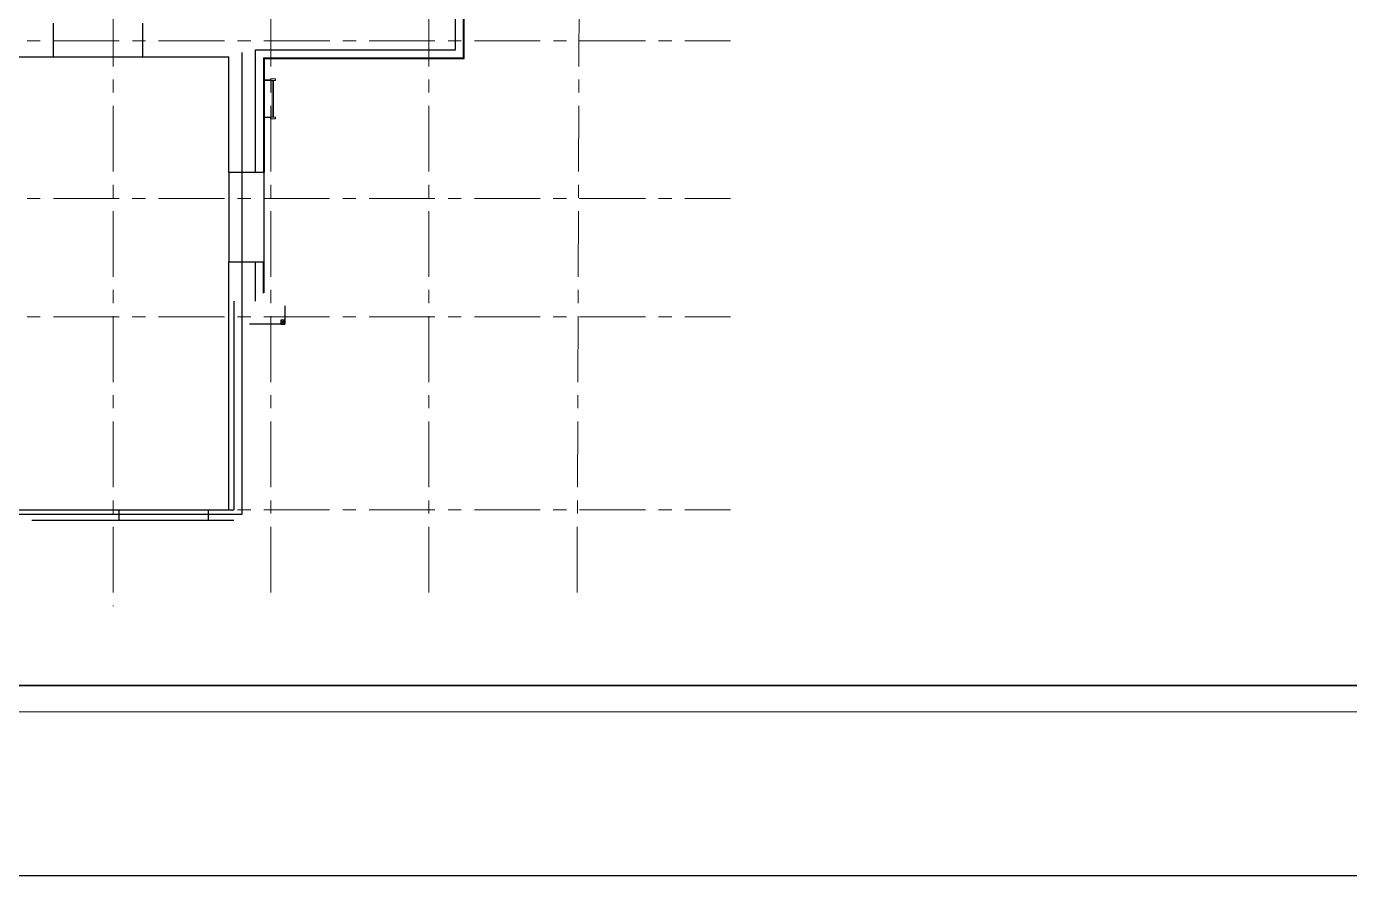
# Model space of a CAD drawing. Header units: millimetres. Extents: x 0 to 8967983, y -224399 to 13801.
# Drawn here: x 66949 to 92090, y -224049 to -207910 of the extents above; entities that cross this region are included whole.
import ezdxf

# ---------------------------------------------------------------- set-up
doc = ezdxf.new("R2010")
doc.units = ezdxf.units.MM
doc.header["$LTSCALE"] = 10
doc.linetypes.add('CENTER', pattern=[2, 1.25, -0.25, 0.25, -0.25])
for name, color, linetype, lineweight in [('013', 7, 'Continuous', 13), ('АР_Оси', 142, 'Continuous', 9), ('Специальное оборудование', 7, 'Continuous', 9)]:
    doc.layers.add(name, color=color, linetype=linetype, lineweight=lineweight)
doc.layers.add('Архитектура', color=251, linetype='Continuous')
doc.layers.get('0').off()
doc.layers.get('0').freeze()
doc.styles.add('GOST', font='isocpeur.TTF')
doc.styles.add('БДА100', font='romand.shx', dxfattribs={"width": 0.7})
doc.dimstyles.new('БДА1', dxfattribs={"dimtxt": 2, "dimasz": 1, "dimexe": 0.7, "dimexo": 0, "dimgap": 0.8, "dimtad": 1, "dimdec": 0, "dimrnd": 1, "dimzin": 0, "dimdsep": 46, "dimtxsty": 'БДА100', "dimblk": 'OBLIQUE', "dimcen": 2, "dimdle": 1, "dimadec": 0, "dimazin": 0, "dimtfac": 1, "dimtdec": 0, "dimtmove": 1, "dimatfit": 3, "dimldrblk": 'NONE', "dimfxl": 0.7, "dimtolj": 1, "dimtzin": 0, "dimlwd": -1, "dimlwe": -1, "dimarcsym": 0})

# ---------------------------------------------------------------- blocks, each defined once
blk = doc.blocks.new('LADDER_12760 - LADDER_12760-5164013-3_1 этаж')
at = {"layer": 'Специальное оборудование'}
for p, q in [((25, 95), (-50, 95)), ((-50, 95), (-50, 88)), ((-50, 88), (18, 88)), ((0, 0), (25, 0)), ((0, -76.2), (0, 0)), ((18, 88), (18, 0)), ((25, 0), (25, 95)), ((25, 0), (25, -76.2)), ((575, 95), (575, 0)), ((650, 95), (575, 95)), ((575, 0), (600, 0)), ((575, -76.2), (575, 0)), ((582, 0), (582, 88)), ((582, 88), (650, 88)), ((600, 0), (600, -76.2)), ((650, 88), (650, 95)), ((25, -76.2), (0, -76.2)), ((25, -25.4), (575, -25.4)), ((575, -45.4), (25, -45.4)), ((600, -76.2), (575, -76.2))]:
    blk.add_line(p, q, dxfattribs=at)
blk = doc.blocks.new('A$Ce02d65bd')
at = {"ltscale": 100}
for points in [[(0, 0), (0, 75), (75, 75), (75, 0), (0, 0)], [(0, 0), (75, 75)], [(0, 75), (75, 0)]]:
    blk.add_lwpolyline(points, dxfattribs=at)
blk = doc.blocks.new('_Oblique')
at = {"color": 0, "linetype": 'ByBlock', "lineweight": -2}
blk.add_line((-0.5, -0.5), (0.5, 0.5), dxfattribs=at)
blk = doc.blocks.new('*D537')
at = {"layer": 'Defpoints', "color": 0, "transparency": 16777216}
for p, q in [((0, 0), (0, -34.62)), ((841, 0), (841, -34.62)), ((-5, -31.12), (846, -31.12))]:
    blk.add_line(p, q, dxfattribs=at)
for p in [(0, 0), (841, 0), (841, -31.12)]:
    blk.add_point(p, dxfattribs=at)
at = {"layer": 'Defpoints', "color": 0, "transparency": 16777216, "xscale": 5, "yscale": 5, "zscale": 5, "rotation": 180}
blk.add_blockref('_Oblique', (0, -31.12), dxfattribs=at)
at = {"layer": 'Defpoints', "color": 0, "transparency": 16777216, "xscale": 5, "yscale": 5, "zscale": 5}
blk.add_blockref('_Oblique', (841, -31.12), dxfattribs=at)
at = {"layer": 'Defpoints', "color": 0, "lineweight": 0, "transparency": 16777216, "insert": (105, -22.12), "char_height": 10, "attachment_point": 5, "style": 'БДА100'}
blk.add_mtext('\\A1;841', dxfattribs=at)
blk = doc.blocks.new('_None')
blk = doc.blocks.new('*U536')
at = {"color": 137, "lineweight": 35, "ltscale": 10}
blk.add_line((8.04, 5), (836, 5), dxfattribs=at)
at = {"color": 44, "lineweight": 20, "ltscale": 10}
blk.add_line((0, 0), (841, 0), dxfattribs=at)
at = {"color": 44, "lineweight": 13, "style": 'GOST', "oblique": 10, "width": 0.8}
for tag in ['ФОРМАТВЕРТ', 'ФОРМАТГОРИЗ']:
    blk.add_attdef(tag, (789.98, 1.6), '', height=2, dxfattribs=at)
at = {"layer": 'Defpoints', "color": 251, "lineweight": 0}
dim = blk.add_linear_dim(base=(841, -31.12), p1=(0, 0), p2=(841, 0), dimstyle='БДА1', override={"dimscale": 5}, dxfattribs=at)
dim.commit()
dim.dimension.update_dxf_attribs({"geometry": '*D537', "text_midpoint": (105, -31.12), "dimtype": 160})

msp = doc.modelspace()

# ---------------------------------------------------------------- linework, layer by layer
at = {"layer": 'АР_Оси', "linetype": 'CENTER', "ltscale": 100}
for p, q in [((68593.5, -165418.4), (68593.5, -218927.5)), ((71593.5, -165418.4), (71593.5, -218916)), ((74593.5, -165418.4), (74593.5, -218904.4)), ((77593.5, -165418.4), (77411.1, -218893.6)), ((41460.6, -208180.9), (80327.1, -208180.9)), ((41459.8, -211180.9), (80327.1, -211180.9)), ((41459.8, -213430.9), (80327.1, -213430.9)), ((41459.8, -217095.9), (80327.1, -217095.9))]:
    msp.add_line(p, q, dxfattribs=at)
at = {"layer": 'Архитектура', "lineweight": 25, "transparency": 33554684}
for p, q in [((75103.5, -208355.9), (75103.5, -202665.9)), ((75253.5, -208505.9), (75253.5, -202665.9)), ((75263.5, -208515.9), (75263.5, -202665.9)), ((67453.5, -207845.9), (67453.5, -208485.9)), ((69153.5, -207845.9), (69153.5, -208485.9)), ((71303.3, -210680.9), (71303.3, -208355.9)), ((71303.3, -208355.9), (75103.5, -208355.9)), ((65913.3, -208485.9), (67453.5, -208485.9)), ((67462, -208485.9), (69201.9, -208486.1)), ((69153.5, -208485.9), (70793.3, -208485.9)), ((70793.3, -210680.9), (70793.3, -208485.9)), ((71453.3, -208505.9), (72021.7, -208505.9)), ((71463.3, -208515.9), (72021.7, -208515.9)), ((72021.7, -208505.9), (75253.5, -208505.9)), ((72021.7, -208515.9), (75263.5, -208515.9)), ((70793.3, -210680.9), (71303.3, -210680.9)), ((71463.3, -212380.9), (71463.3, -210680.9)), ((70793.3, -212380.9), (71303.3, -212380.9)), ((70793.3, -217095.9), (70793.3, -212380.9)), ((71303.3, -213130.9), (71303.3, -212380.9)), ((71453.3, -212980.9), (71453.3, -212380.9)), ((71453.3, -212980.9), (71453.3, -212380.9)), ((71463.3, -212970.9), (71463.3, -212380.9)), ((71463.3, -212970.9), (71463.3, -212380.9)), ((70888.5, -213130.9), (70888.5, -217095.9)), ((53913.3, -217095.9), (68709, -217095.9)), ((68709, -217295.9), (68709, -217095.9)), ((68709, -217095.9), (70392, -217095.9)), ((70409, -217095.9), (70888.5, -217095.9)), ((70409, -217295.9), (70409, -217095.9)), ((67048.5, -217295.9), (68709, -217295.9)), ((68709, -217295.9), (70449, -217296.1)), ((70409, -217295.9), (70888.5, -217295.9))]:
    msp.add_line(p, q, dxfattribs=at)
for points in [[(71038.1, -208402.2), (71038.1, -208402.2), (71038.1, -217184.5), (59593.5, -217184.5)], [(71453.3, -208505.9), (71453.3, -210680.9)], [(71463.3, -208515.9), (71463.3, -210680.9)], [(70793.3, -210680.9), (70793.3, -212380.9)], [(71303.3, -210680.9), (71463.3, -210680.9)], [(71303.3, -212380.9), (71463.3, -212380.9)], [(71856, -213220.5), (71856, -213566.6), (71186, -213566.6)]]:
    msp.add_lwpolyline(points, dxfattribs=at)

# ---------------------------------------------------------------- block references
at = {"layer": '013', "xscale": 100, "yscale": 100, "zscale": 100}
msp.add_blockref('*U536', (37220.8, -220936.9), dxfattribs=at)
at = {"layer": 'Архитектура', "lineweight": 25, "transparency": 33554684, "xscale": -1.2705, "yscale": 1.2705, "zscale": 1.2705, "rotation": 90}
msp.add_blockref('LADDER_12760 - LADDER_12760-5164013-3_1 этаж', (71584, -208903), dxfattribs=at)
at = {"layer": 'Архитектура', "lineweight": 25, "transparency": 33554684, "xscale": -1}
msp.add_blockref('A$Ce02d65bd', (71856, -213566.6), dxfattribs=at)

doc.saveas('drawing.dxf')
